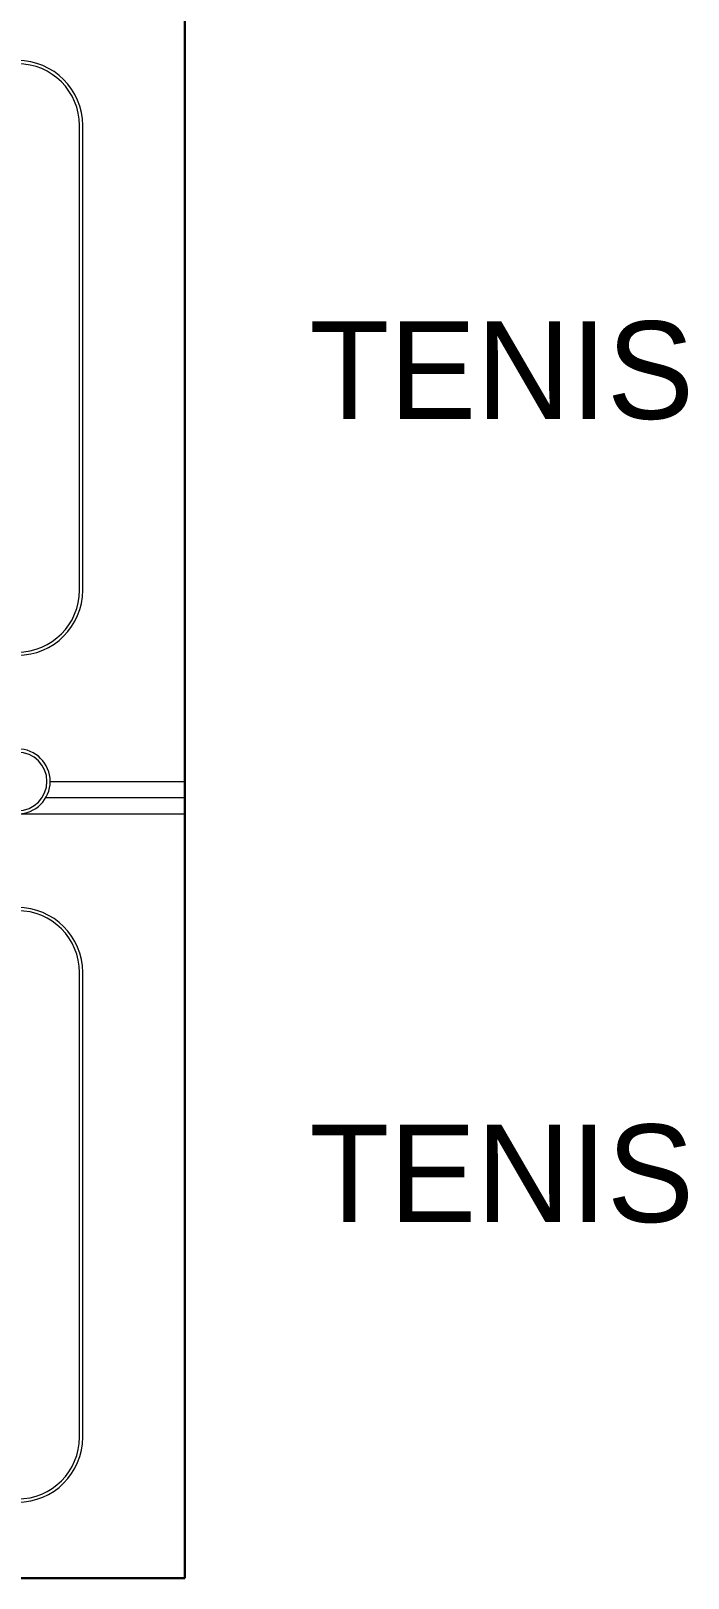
# Model space of a CAD drawing. Header units: metres. Extents: x 599 to 707, y 227 to 318.
# Drawn here: x 675.89 to 696.08, y 226.61 to 274.19 of the extents above; entities that cross this region are included whole.
import ezdxf

# ---------------------------------------------------------------- set-up
doc = ezdxf.new("R2010")
doc.units = ezdxf.units.M
doc.layers.get('0').update_dxf_attribs({"lineweight": 0})
for name, color, linetype, lineweight in [('banqueta', 252, 'Continuous', 9), ('escaleras', 6, 'Continuous', 5), ('limiteterreno', 119, 'Continuous', 30), ('mallaciclo', 170, 'Continuous', 5)]:
    doc.layers.add(name, color=color, linetype=linetype, lineweight=lineweight)
doc.styles.add('ROMAND', font='LCALLIG.TTF')

msp = doc.modelspace()

# ---------------------------------------------------------------- linework, layer by layer
at = {"layer": 'banqueta'}
for radius in [1, 0.9]:
    msp.add_arc((675.485, 251.111), radius, 270, 90, dxfattribs=at)
at = {"layer": 'escaleras'}
for p, q in [((676.485, 251.111), (680.623, 251.111)), ((676.351, 250.611), (680.623, 250.611)), ((675.485, 250.111), (680.623, 250.111))]:
    msp.add_line(p, q, dxfattribs=at)
at = {"layer": 'limiteterreno'}
for p, q in [((679.123, 226.611), (639.35, 226.611)), ((680.623, 226.611), (679.123, 226.611))]:
    msp.add_line(p, q, dxfattribs=at)
msp.add_lwpolyline([(647.709, 317.411), (678.623, 317.411, -0.414214), (680.623, 315.411), (680.623, 226.611)], format="xyb", dxfattribs=at)
at = {"layer": 'mallaciclo'}
for p, q in [((677.385, 256.989), (677.385, 271.279)), ((677.485, 256.989), (677.485, 271.279)), ((677.385, 230.943), (677.385, 245.233)), ((677.485, 230.943), (677.485, 245.233))]:
    msp.add_line(p, q, dxfattribs=at)
for centre, radius, start, end in [((675.485, 271.279), 2, 0, 90), ((675.485, 271.279), 1.9, 0, 90), ((675.485, 256.989), 2, 270, 0), ((675.485, 256.989), 1.9, 270, 0), ((675.485, 245.233), 2, 360, 90), ((675.485, 245.233), 1.9, 360, 90), ((675.485, 230.943), 2, 270, 0), ((675.485, 230.943), 1.9, 270, 0)]:
    msp.add_arc(centre, radius, start, end, dxfattribs=at)

# ---------------------------------------------------------------- texts
at = {"style": 'ROMAND'}
for p in [(684.455, 262.26), (684.455, 237.559)]:
    msp.add_text('TENIS', height=3, dxfattribs=at).set_placement(p)

doc.saveas('drawing.dxf')
